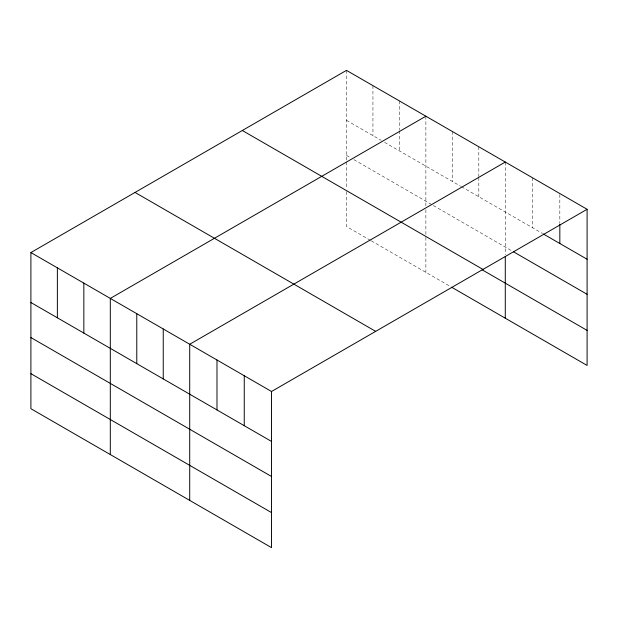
<?xml version="1.0" encoding="UTF-8"?>
<svg xmlns="http://www.w3.org/2000/svg" width="618" height="618" viewBox="0 0 618 618"><rect width="100%" height="100%" fill="white"/><g stroke="black" fill="none" stroke-linecap="round" stroke-linejoin="round"><path stroke-width="0.46" stroke-dasharray="3.09 2.32" d="M346.474 120.325L381.213 140.379M384.52 142.287L460.619 186.227M461.445 186.698L542.473 233.48M346.474 155.365L350.607 157.752M353.921 159.66L432.5 205.029M433.326 205.508L511.897 250.869M370.46 240.363L346.474 226.512L346.474 191.472M371.287 240.842L452.353 287.64M559.831 194.508L559.831 223.33M532.561 177.806L532.561 227.756M505.285 162.055L505.285 254.655M478.819 146.775L478.819 176.555M478.819 177.52L478.819 196.733M452.353 131.495L452.353 181.445M425.879 116.215L425.879 205.956M425.879 209.757L425.879 234.461M425.879 237.312L425.879 272.36M399.413 100.935L399.413 129.749M399.413 130.715L399.413 150.885M372.94 85.647L372.94 135.605M346.474 70.367L346.474 161.066M346.474 162.016L346.474 188.621"/><path stroke-width="0.93" d="M587.1 209.293L346.474 70.367L30.9 252.561L30.9 408.707L271.526 547.633L271.526 391.488L587.1 209.293L587.1 365.439L452.353 287.64M425.879 116.215L110.305 298.409L110.305 454.554M505.285 162.055L189.711 344.257L189.711 500.395M543.299 233.959L587.1 259.243M513.55 251.827L587.1 294.292M242.333 130.491L482.959 269.417M482.125 269.788L587.1 330.391M135.041 192.437L375.667 331.364M30.9 252.561L271.526 391.488M30.9 302.519L271.526 441.437M30.9 337.559L271.526 476.486M30.9 373.666L271.526 512.592M559.831 224.288L559.831 243.5M505.285 256.555L505.285 318.2M244.257 375.744L244.257 425.694M216.988 360L216.988 409.95M163.245 328.969L163.245 378.927M136.779 313.689L136.779 363.647M83.839 283.129L83.839 333.079M57.366 267.849L57.366 317.799"/></g></svg>
